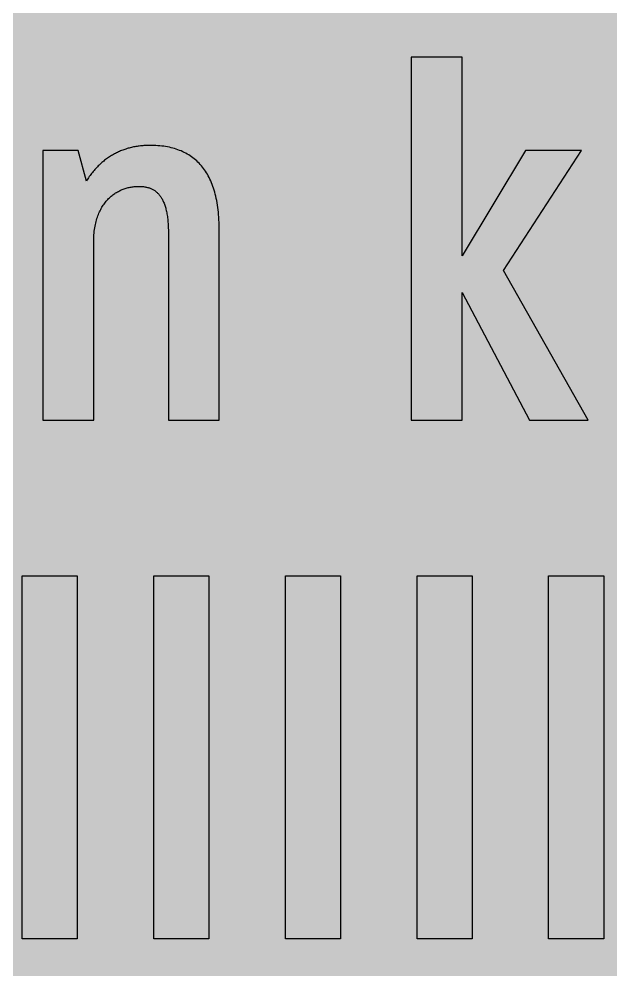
# Model space of a CAD drawing. Header units: millimetres. Extents: x 0 to 212, y 0 to 212.
# Drawn here: x 121.7 to 161.9, y 93.2 to 157.9 of the extents above; entities that cross this region are included whole.
import ezdxf

# ---------------------------------------------------------------- set-up
doc = ezdxf.new("R2010")
doc.units = ezdxf.units.MM

msp = doc.modelspace()

# ---------------------------------------------------------------- hatches: boundary and pattern name
for color, points in [(254, [(14.1633, 0.0536), (13.9878, 0.0533), (13.8125, 0.0559), (13.6373, 0.061), (13.462, 0.0686), (13.2893, 0.0787), (13.114, 0.0914), (12.9413, 0.1041), (12.7686, 0.1219), (12.5959, 0.1397), (12.4231, 0.16), (12.2504, 0.1829), (12.0777, 0.2057), (11.9075, 0.2337), (11.7373, 0.2616), (11.5672, 0.2921), (11.397, 0.3251), (11.2268, 0.3607), (11.0592, 0.3988), (10.8915, 0.4369), (10.7239, 0.4775), (10.5562, 0.5207), (10.3886, 0.5664), (10.2235, 0.6121), (10.0584, 0.6629), (9.8933, 0.7137), (9.7307, 0.7671), (9.5682, 0.8204), (9.4056, 0.8788), (9.2431, 0.9373), (9.083, 0.9982), (8.923, 1.0617), (8.763, 1.1252), (8.6055, 1.1938), (8.4455, 1.2624), (8.2906, 1.331), (8.1331, 1.4046), (7.9781, 1.4783), (7.8232, 1.5545), (7.6708, 1.6332), (7.5184, 1.7145), (7.366, 1.7958), (7.2161, 1.8796), (7.0663, 1.966), (6.919, 2.0523), (6.7716, 2.1438), (6.6243, 2.2352), (6.4795, 2.3266), (6.3348, 2.4232), (6.19, 2.5197), (6.0477, 2.6187), (5.908, 2.7178), (5.7683, 2.8194), (5.6286, 2.9235), (5.4915, 3.0302), (5.3543, 3.1369), (5.2197, 3.2461), (5.0851, 3.3579), (4.953, 3.4722), (4.8209, 3.5865), (4.6914, 3.7033), (4.5644, 3.8202), (4.4348, 3.9395), (4.3104, 4.0615), (4.1859, 4.1859), (4.0615, 4.3104), (3.9395, 4.4348), (3.8202, 4.5618), (3.7033, 4.6914), (3.5865, 4.8209), (3.4722, 4.953), (3.3579, 5.0851), (3.2487, 5.2197), (3.1369, 5.3543), (3.0302, 5.4915), (2.9235, 5.6286), (2.8194, 5.7683), (2.7178, 5.908), (2.6187, 6.0477), (2.5197, 6.19), (2.4232, 6.3348), (2.3266, 6.477), (2.2352, 6.6243), (2.1438, 6.7691), (2.0523, 6.9164), (1.966, 7.0663), (1.8796, 7.2161), (1.7958, 7.366), (1.7145, 7.5184), (1.6332, 7.6708), (1.5545, 7.8232), (1.4783, 7.9781), (1.4046, 8.1331), (1.331, 8.2906), (1.2598, 8.4455), (1.1913, 8.603), (1.1252, 8.763), (1.0592, 8.923), (0.9982, 9.083), (0.9373, 9.2431), (0.8763, 9.4056), (0.8204, 9.5682), (0.7645, 9.7307), (0.7112, 9.8933), (0.6604, 10.0584), (0.6121, 10.2235), (0.5639, 10.3911), (0.5207, 10.5562), (0.4775, 10.7239), (0.4343, 10.8915), (0.3962, 11.0592), (0.3607, 11.2268), (0.3251, 11.397), (0.2921, 11.5672), (0.2616, 11.7373), (0.2311, 11.9075), (0.2057, 12.0802), (0.1803, 12.2504), (0.1575, 12.4231), (0.1372, 12.5959), (0.1194, 12.7686), (0.1041, 12.9413), (0.0889, 13.1166), (0.0787, 13.2893), (0.0686, 13.4645), (0.061, 13.6373), (0.0559, 13.8125), (0.0508, 13.9878), (0.0508, 14.163), (0.0522, 197.6092), (0.0508, 197.7822), (0.0559, 197.9574), (0.061, 198.1327), (0.0686, 198.308), (0.0787, 198.4807), (0.0889, 198.6559), (0.1041, 198.8287), (0.1194, 199.0014), (0.1372, 199.1741), (0.1575, 199.3468), (0.1803, 199.5195), (0.2057, 199.6923), (0.2311, 199.8624), (0.2616, 200.0326), (0.2921, 200.2028), (0.3251, 200.373), (0.3607, 200.5432), (0.3962, 200.7108), (0.4343, 200.8784), (0.4775, 201.0461), (0.5207, 201.2137), (0.5639, 201.3814), (0.6121, 201.5465), (0.6604, 201.7116), (0.7112, 201.8767), (0.7645, 202.0392), (0.8204, 202.2018), (0.8763, 202.3643), (0.9373, 202.5269), (0.9982, 202.6869), (1.0592, 202.8469), (1.1252, 203.007), (1.1913, 203.1644), (1.2598, 203.3245), (1.331, 203.4794), (1.4046, 203.6369), (1.4783, 203.7918), (1.5545, 203.9468), (1.6332, 204.0992), (1.7145, 204.2516), (1.7958, 204.404), (1.8796, 204.5538), (1.966, 204.7037), (2.0523, 204.851), (2.1438, 204.9983), (2.2352, 205.1456), (2.3266, 205.2904), (2.4232, 205.4352), (2.5197, 205.58), (2.6187, 205.7222), (2.7178, 205.8619), (2.8194, 206.0016), (2.9235, 206.1413), (3.0302, 206.2785), (3.1369, 206.4156), (3.2487, 206.5503), (3.3579, 206.6849), (3.4722, 206.817), (3.5865, 206.949), (3.7033, 207.0786), (3.8202, 207.2056), (3.9395, 207.3351), (4.0615, 207.4596), (4.1859, 207.584), (4.3104, 207.7085), (4.4348, 207.8304), (4.5644, 207.9498), (4.6914, 208.0666), (4.8209, 208.1835), (4.953, 208.2978), (5.0851, 208.4121), (5.2197, 208.5213), (5.3543, 208.6331), (5.4915, 208.7397), (5.6286, 208.8464), (5.7683, 208.9506), (5.908, 209.0522), (6.0477, 209.1512), (6.19, 209.2503), (6.3348, 209.3468), (6.4795, 209.4433), (6.6243, 209.5348), (6.7716, 209.6262), (6.919, 209.7176), (7.0663, 209.804), (7.2161, 209.8904), (7.366, 209.9742), (7.5184, 210.0555), (7.6708, 210.1367), (7.8232, 210.2155), (7.9781, 210.2917), (8.1331, 210.3653), (8.2906, 210.439), (8.4455, 210.5101), (8.6055, 210.5787), (8.763, 210.6447), (8.923, 210.7108), (9.083, 210.7717), (9.2431, 210.8327), (9.4056, 210.8937), (9.5682, 210.9495), (9.7307, 211.0054), (9.8933, 211.0588), (10.0584, 211.1096), (10.2235, 211.1578), (10.3886, 211.2061), (10.5562, 211.2493), (10.7239, 211.2924), (10.8915, 211.3356), (11.0592, 211.3737), (11.2268, 211.4093), (11.397, 211.4448), (11.5672, 211.4779), (11.7373, 211.5083), (11.9075, 211.5388), (12.0777, 211.5642), (12.2504, 211.5896), (12.4231, 211.6125), (12.5959, 211.6328), (12.7686, 211.6506), (12.9413, 211.6658), (13.114, 211.6811), (13.2893, 211.6912), (13.462, 211.7014), (13.6373, 211.709), (13.8125, 211.7141), (13.9878, 211.7192), (14.163, 211.7192), (197.6078, 211.7203), (197.7822, 211.7192), (197.9574, 211.7141), (198.1327, 211.709), (198.3054, 211.7014), (198.4807, 211.6912), (198.6534, 211.6811), (198.8287, 211.6658), (199.0014, 211.6506), (199.1741, 211.6328), (199.3468, 211.6125), (199.5195, 211.5896), (199.6897, 211.5642), (199.8624, 211.5388), (200.0326, 211.5083), (200.2028, 211.4779), (200.373, 211.4448), (200.5432, 211.4093), (200.7108, 211.3737), (200.8784, 211.3356), (201.0461, 211.2924), (201.2137, 211.2493), (201.3788, 211.2061), (201.5465, 211.1578), (201.7116, 211.1096), (201.8767, 211.0588), (202.0392, 211.0054), (202.2018, 210.9495), (202.3643, 210.8937), (202.5269, 210.8327), (202.6869, 210.7717), (202.8469, 210.7108), (203.007, 210.6447), (203.167, 210.5787), (203.3245, 210.5101), (203.4794, 210.439), (203.6369, 210.3653), (203.7918, 210.2917), (203.9468, 210.2155), (204.0992, 210.1367), (204.2516, 210.0555), (204.404, 209.9742), (204.5538, 209.8904), (204.7037, 209.804), (204.8535, 209.7176), (205.0009, 209.6262), (205.1456, 209.5348), (205.293, 209.4433), (205.4352, 209.3468), (205.58, 209.2503), (205.7222, 209.1512), (205.8619, 209.0522), (206.0016, 208.9506), (206.1413, 208.8464), (206.2785, 208.7397), (206.4156, 208.6331), (206.5503, 208.5213), (206.6849, 208.4121), (206.817, 208.2978), (206.949, 208.1835), (207.0786, 208.0666), (207.2081, 207.9498), (207.3351, 207.8304), (207.4596, 207.7085), (207.584, 207.584), (207.7085, 207.4596), (207.8304, 207.3351), (207.9498, 207.2056), (208.0666, 207.0786), (208.1835, 206.949), (208.2978, 206.817), (208.4121, 206.6849), (208.5238, 206.5503), (208.6331, 206.4156), (208.7397, 206.2785), (208.8464, 206.1413), (208.9506, 206.0016), (209.0522, 205.8619), (209.1512, 205.7222), (209.2503, 205.58), (209.3468, 205.4352), (209.4433, 205.2904), (209.5348, 205.1456), (209.6262, 204.9983), (209.7176, 204.851), (209.804, 204.7037), (209.8904, 204.5538), (209.9742, 204.404), (210.0555, 204.2516), (210.1367, 204.0992), (210.2155, 203.9468), (210.2917, 203.7918), (210.3653, 203.6369), (210.439, 203.4794), (210.5076, 203.3245), (210.5762, 203.1644), (210.6447, 203.007), (210.7082, 202.8469), (210.7717, 202.6869), (210.8327, 202.5269), (210.8911, 202.3643), (210.9495, 202.2018), (211.0029, 202.0392), (211.0562, 201.8767), (211.107, 201.7116), (211.1578, 201.5465), (211.2035, 201.3814), (211.2493, 201.2137), (211.2924, 201.0461), (211.3331, 200.8784), (211.3712, 200.7108), (211.4093, 200.5432), (211.4448, 200.373), (211.4779, 200.2028), (211.5083, 200.0326), (211.5363, 199.8624), (211.5642, 199.6923), (211.5871, 199.5195), (211.6099, 199.3468), (211.6303, 199.1741), (211.648, 199.0014), (211.6658, 198.8287), (211.6785, 198.6559), (211.6912, 198.4807), (211.7014, 198.308), (211.709, 198.1327), (211.7141, 197.9574), (211.7166, 197.7822), (211.7166, 197.6069), (211.7189, 14.1647), (211.7166, 13.9878), (211.7141, 13.8125), (211.709, 13.6373), (211.7014, 13.4645), (211.6912, 13.2893), (211.6785, 13.1166), (211.6658, 12.9413), (211.648, 12.7686), (211.6303, 12.5959), (211.6099, 12.4231), (211.5871, 12.2504), (211.5642, 12.0802), (211.5363, 11.9075), (211.5083, 11.7373), (211.4779, 11.5672), (211.4448, 11.397), (211.4093, 11.2268), (211.3712, 11.0592), (211.3331, 10.8915), (211.2924, 10.7239), (211.2493, 10.5562), (211.2035, 10.3911), (211.1578, 10.2235), (211.107, 10.0584), (211.0562, 9.8933), (211.0029, 9.7307), (210.9495, 9.5682), (210.8911, 9.4056), (210.8327, 9.2431), (210.7717, 9.083), (210.7082, 8.923), (210.6447, 8.763), (210.5762, 8.603), (210.5076, 8.4455), (210.439, 8.2906), (210.3653, 8.1331), (210.2917, 7.9781), (210.2155, 7.8232), (210.1367, 7.6708), (210.0555, 7.5184), (209.9742, 7.366), (209.8904, 7.2161), (209.804, 7.0663), (209.7176, 6.9164), (209.6262, 6.7691), (209.5348, 6.6243), (209.4433, 6.477), (209.3468, 6.3348), (209.2503, 6.19), (209.1512, 6.0477), (209.0522, 5.908), (208.9506, 5.7683), (208.8464, 5.6286), (208.7397, 5.4915), (208.6331, 5.3543), (208.5238, 5.2197), (208.4121, 5.0851), (208.2978, 4.953), (208.1835, 4.8209), (208.0666, 4.6914), (207.9498, 4.5618), (207.8304, 4.4348), (207.7085, 4.3104), (207.584, 4.1859), (207.4596, 4.0615), (207.3351, 3.9395), (207.2081, 3.8202), (207.0786, 3.7033), (206.949, 3.5865), (206.817, 3.4722), (206.6849, 3.3579), (206.5503, 3.2461), (206.4156, 3.1369), (206.2785, 3.0302), (206.1413, 2.9235), (206.0016, 2.8194), (205.8619, 2.7178), (205.7222, 2.6187), (205.58, 2.5197), (205.4352, 2.4232), (205.293, 2.3266), (205.1456, 2.2352), (205.0009, 2.1438), (204.8535, 2.0523), (204.7037, 1.966), (204.5538, 1.8796), (204.404, 1.7958), (204.2516, 1.7145), (204.0992, 1.6332), (203.9468, 1.5545), (203.7918, 1.4783), (203.6369, 1.4046), (203.4794, 1.331), (203.3245, 1.2624), (203.167, 1.1938), (203.007, 1.1252), (202.8469, 1.0617), (202.6869, 0.9982), (202.5269, 0.9373), (202.3643, 0.8788), (202.2018, 0.8204), (202.0392, 0.7671), (201.8767, 0.7137), (201.7116, 0.6629), (201.5465, 0.6121), (201.3788, 0.5664), (201.2137, 0.5207), (201.0461, 0.4775), (200.8784, 0.4369), (200.7108, 0.3988), (200.5432, 0.3607), (200.373, 0.3251), (200.2028, 0.2921), (200.0326, 0.2616), (199.8624, 0.2337), (199.6897, 0.2057), (199.5195, 0.1829), (199.3468, 0.16), (199.1741, 0.1397), (199.0014, 0.1219), (198.8287, 0.1041), (198.6534, 0.0914), (198.4807, 0.0787), (198.3054, 0.0686), (198.1327, 0.061), (197.9574, 0.0559), (197.7822, 0.0533), (197.6069, 0.0533)]), (59, [(151.8186, 130.5814), (151.8186, 139.2587), (156.4047, 130.5814), (160.3897, 130.5814), (154.6408, 140.776), (159.9325, 148.9244), (156.1222, 148.9244), (151.8186, 141.7641), (151.8186, 155.2744), (148.361, 155.2744), (148.361, 130.5814)]), (59, [(135.3083, 130.5814), (135.3083, 143.492), (135.3058, 143.6776), (135.3033, 143.8605), (135.2956, 144.0409), (135.288, 144.2187), (135.2779, 144.3914), (135.2626, 144.5641), (135.2474, 144.7292), (135.2296, 144.8943), (135.2093, 145.0543), (135.1864, 145.2118), (135.161, 145.3667), (135.1331, 145.5191), (135.1026, 145.6665), (135.0721, 145.8112), (135.0366, 145.9535), (135.001, 146.0906), (134.9604, 146.2278), (134.9197, 146.3599), (134.874, 146.4894), (134.8283, 146.6139), (134.78, 146.7383), (134.7292, 146.8577), (134.6759, 146.9746), (134.62, 147.0889), (134.5616, 147.2006), (134.5032, 147.3073), (134.4397, 147.4114), (134.3762, 147.5156), (134.3076, 147.6121), (134.239, 147.7086), (134.1679, 147.8026), (134.0942, 147.8915), (134.018, 147.9779), (133.9393, 148.0617), (133.8605, 148.143), (133.7767, 148.2217), (133.6929, 148.2979), (133.604, 148.369), (133.5151, 148.4401), (133.4237, 148.5062), (133.3297, 148.5697), (133.2357, 148.6306), (133.1366, 148.6891), (133.035, 148.7449), (132.9334, 148.7957), (132.8293, 148.8465), (132.7226, 148.8948), (132.6134, 148.938), (132.5016, 148.9786), (132.3873, 149.0167), (132.273, 149.0548), (132.1562, 149.0878), (132.0343, 149.1183), (131.9149, 149.1437), (131.7904, 149.1691), (131.6634, 149.192), (131.5364, 149.2123), (131.4044, 149.2301), (131.2723, 149.2428), (131.1377, 149.2555), (131.0005, 149.2631), (130.8633, 149.2707), (130.7211, 149.2758), (130.5789, 149.2758), (130.5001, 149.2758), (130.4214, 149.2733), (130.3426, 149.2707), (130.2639, 149.2682), (130.1852, 149.2631), (130.1064, 149.2555), (130.0277, 149.2479), (129.9489, 149.2402), (129.8727, 149.2326), (129.794, 149.2199), (129.7178, 149.2098), (129.6416, 149.1971), (129.5654, 149.1818), (129.4892, 149.1666), (129.413, 149.1513), (129.3368, 149.1336), (129.2606, 149.1158), (129.1869, 149.0955), (129.1107, 149.0751), (129.0371, 149.0523), (128.9634, 149.0294), (128.8898, 149.004), (128.8161, 148.9786), (128.7424, 148.9532), (128.6713, 148.9253), (128.6002, 148.8948), (128.5265, 148.8643), (128.4554, 148.8338), (128.3868, 148.8008), (128.3157, 148.7653), (128.2446, 148.7297), (128.176, 148.6941), (128.1074, 148.656), (128.0389, 148.6179), (127.9728, 148.5773), (127.9042, 148.5367), (127.8382, 148.4935), (127.7722, 148.4478), (127.7061, 148.402), (127.6401, 148.3563), (127.5766, 148.3081), (127.5131, 148.2598), (127.4496, 148.209), (127.3861, 148.1582), (127.3251, 148.1049), (127.2616, 148.049), (127.2007, 147.9931), (127.1422, 147.9372), (127.0813, 147.8788), (127.0229, 147.8178), (126.9644, 147.7569), (126.9086, 147.6959), (126.8501, 147.6324), (126.7943, 147.5664), (126.7384, 147.5003), (126.685, 147.4318), (126.6317, 147.3632), (126.5784, 147.2946), (126.525, 147.2209), (126.4742, 147.1498), (126.4234, 147.0736), (126.3726, 146.9974), (126.3244, 146.9212), (126.2761, 146.8425), (125.7131, 148.9244), (123.3138, 148.9244), (123.3138, 130.5814), (126.7714, 130.5814), (126.7714, 142.6803), (126.7714, 142.8115), (126.7739, 142.941), (126.7816, 143.068), (126.7892, 143.1925), (126.7993, 143.3144), (126.812, 143.4338), (126.8273, 143.5506), (126.8451, 143.6624), (126.8654, 143.7742), (126.8857, 143.8834), (126.9111, 143.9875), (126.9365, 144.0917), (126.9619, 144.1933), (126.9924, 144.2923), (127.0229, 144.3863), (127.0559, 144.4803), (127.0914, 144.5717), (127.127, 144.6606), (127.1651, 144.7444), (127.2057, 144.8283), (127.2464, 144.9095), (127.2896, 144.9908), (127.3327, 145.067), (127.3785, 145.1407), (127.4242, 145.2118), (127.4724, 145.2829), (127.5232, 145.3515), (127.574, 145.415), (127.6248, 145.4785), (127.6782, 145.5395), (127.7341, 145.5979), (127.7874, 145.6563), (127.8433, 145.7096), (127.9017, 145.763), (127.9601, 145.8138), (128.0185, 145.862), (128.0795, 145.9103), (128.1405, 145.9535), (128.2014, 145.9967), (128.2624, 146.0373), (128.3259, 146.0754), (128.3894, 146.1135), (128.4529, 146.1491), (128.5164, 146.1821), (128.5824, 146.2126), (128.6459, 146.243), (128.712, 146.271), (128.778, 146.2964), (128.844, 146.3192), (128.9101, 146.3421), (128.9787, 146.3624), (129.0447, 146.3827), (129.1107, 146.4005), (129.1793, 146.4158), (129.2454, 146.431), (129.3114, 146.4437), (129.3774, 146.4539), (129.446, 146.464), (129.5121, 146.4716), (129.5781, 146.4767), (129.6441, 146.4818), (129.7102, 146.4869), (129.7737, 146.4894), (129.8397, 146.4894), (129.8956, 146.4894), (129.9489, 146.4869), (130.0048, 146.4843), (130.0582, 146.4818), (130.1115, 146.4767), (130.1648, 146.4691), (130.2182, 146.4615), (130.269, 146.4539), (130.3198, 146.4437), (130.3706, 146.4335), (130.4214, 146.4208), (130.4696, 146.4081), (130.5179, 146.3929), (130.5662, 146.3777), (130.6119, 146.3599), (130.6576, 146.3396), (130.7033, 146.3192), (130.749, 146.2989), (130.7922, 146.2761), (130.8354, 146.2507), (130.8786, 146.2253), (130.9218, 146.1973), (130.9624, 146.1668), (131.003, 146.1364), (131.0411, 146.1033), (131.0792, 146.0703), (131.1173, 146.0322), (131.1554, 145.9967), (131.191, 145.956), (131.2266, 145.9154), (131.2596, 145.8722), (131.2926, 145.829), (131.3256, 145.7808), (131.3586, 145.7325), (131.3891, 145.6842), (131.4196, 145.6309), (131.4475, 145.5776), (131.4755, 145.5217), (131.5034, 145.4633), (131.5288, 145.4048), (131.5542, 145.3413), (131.5796, 145.2778), (131.6025, 145.2118), (131.6253, 145.1458), (131.6457, 145.0746), (131.666, 145.0035), (131.6863, 144.9299), (131.7041, 144.8511), (131.7219, 144.7724), (131.7371, 144.6936), (131.7523, 144.6098), (131.7676, 144.5235), (131.7803, 144.4371), (131.7904, 144.3457), (131.8031, 144.2542), (131.8133, 144.1602), (131.8209, 144.0637), (131.8285, 143.9621), (131.8336, 143.8605), (131.8412, 143.7564), (131.8438, 143.6497), (131.8463, 143.5405), (131.8489, 143.4287), (131.8489, 143.3144), (131.8507, 130.5814)]), (59, [(121.9094, 119.9981), (125.6563, 119.9981), (125.6563, 95.3036), (121.9094, 95.3036)]), (59, [(130.8587, 119.9981), (134.6041, 119.9981), (134.6041, 95.3036), (130.8587, 95.3036)]), (59, [(139.8062, 119.9981), (143.553, 119.9981), (143.553, 95.3036), (139.8062, 95.3036)]), (59, [(148.7551, 119.9981), (152.5005, 119.9981), (152.5005, 95.3036), (148.7551, 95.3036)]), (59, [(157.7026, 119.9981), (161.4495, 119.9981), (161.4495, 95.3036), (157.7026, 95.3036)])]:
    msp.add_hatch(color=color).paths.add_polyline_path(points)
h = msp.add_hatch(color=59)
h.paths.add_polyline_path([(138.2709, 148.9244), (138.2709, 146.1036), (140.3876, 146.1036), (140.3876, 130.5814), (143.8451, 130.5814), (143.8451, 148.9244)])
h.paths.add_polyline_path([(141.2695, 151.9932), (145.8556, 156.6855), (141.2353, 156.6855), (138.4473, 151.9932)], flags=16)

# ---------------------------------------------------------------- linework, layer by layer
at = {"color": 59}
for points in [[(151.8186, 130.5814), (151.8186, 139.2587), (156.4047, 130.5814), (160.3897, 130.5814), (154.6408, 140.776), (159.9325, 148.9244), (156.1222, 148.9244), (151.8186, 141.7641), (151.8186, 155.2744), (148.361, 155.2744), (148.361, 130.5814), (151.8186, 130.5814)], [(135.3083, 130.5814), (135.3083, 143.492), (135.3058, 143.6776), (135.3033, 143.8605), (135.2956, 144.0409), (135.288, 144.2187), (135.2779, 144.3914), (135.2626, 144.5641), (135.2474, 144.7292), (135.2296, 144.8943), (135.2093, 145.0543), (135.1864, 145.2118), (135.161, 145.3667), (135.1331, 145.5191), (135.1026, 145.6665), (135.0721, 145.8112), (135.0366, 145.9535), (135.001, 146.0906), (134.9604, 146.2278), (134.9197, 146.3599), (134.874, 146.4894), (134.8283, 146.6139), (134.78, 146.7383), (134.7292, 146.8577), (134.6759, 146.9746), (134.62, 147.0889), (134.5616, 147.2006), (134.5032, 147.3073), (134.4397, 147.4114), (134.3762, 147.5156), (134.3076, 147.6121), (134.239, 147.7086), (134.1679, 147.8026), (134.0942, 147.8915), (134.018, 147.9779), (133.9393, 148.0617), (133.8605, 148.143), (133.7767, 148.2217), (133.6929, 148.2979), (133.604, 148.369), (133.5151, 148.4401), (133.4237, 148.5062), (133.3297, 148.5697), (133.2357, 148.6306), (133.1366, 148.6891), (133.035, 148.7449), (132.9334, 148.7957), (132.8293, 148.8465), (132.7226, 148.8948), (132.6134, 148.938), (132.5016, 148.9786), (132.3873, 149.0167), (132.273, 149.0548), (132.1562, 149.0878), (132.0343, 149.1183), (131.9149, 149.1437), (131.7904, 149.1691), (131.6634, 149.192), (131.5364, 149.2123), (131.4044, 149.2301), (131.2723, 149.2428), (131.1377, 149.2555), (131.0005, 149.2631), (130.8633, 149.2707), (130.7211, 149.2758), (130.5789, 149.2758), (130.5001, 149.2758), (130.4214, 149.2733), (130.3426, 149.2707), (130.2639, 149.2682), (130.1852, 149.2631), (130.1064, 149.2555), (130.0277, 149.2479), (129.9489, 149.2402), (129.8727, 149.2326), (129.794, 149.2199), (129.7178, 149.2098), (129.6416, 149.1971), (129.5654, 149.1818), (129.4892, 149.1666), (129.413, 149.1513), (129.3368, 149.1336), (129.2606, 149.1158), (129.1869, 149.0955), (129.1107, 149.0751), (129.0371, 149.0523), (128.9634, 149.0294), (128.8898, 149.004), (128.8161, 148.9786), (128.7424, 148.9532), (128.6713, 148.9253), (128.6002, 148.8948), (128.5265, 148.8643), (128.4554, 148.8338), (128.3868, 148.8008), (128.3157, 148.7653), (128.2446, 148.7297), (128.176, 148.6941), (128.1074, 148.656), (128.0389, 148.6179), (127.9728, 148.5773), (127.9042, 148.5367), (127.8382, 148.4935), (127.7722, 148.4478), (127.7061, 148.402), (127.6401, 148.3563), (127.5766, 148.3081), (127.5131, 148.2598), (127.4496, 148.209), (127.3861, 148.1582), (127.3251, 148.1049), (127.2616, 148.049), (127.2007, 147.9931), (127.1422, 147.9372), (127.0813, 147.8788), (127.0229, 147.8178), (126.9644, 147.7569), (126.9086, 147.6959), (126.8501, 147.6324), (126.7943, 147.5664), (126.7384, 147.5003), (126.685, 147.4318), (126.6317, 147.3632), (126.5784, 147.2946), (126.525, 147.2209), (126.4742, 147.1498), (126.4234, 147.0736), (126.3726, 146.9974), (126.3244, 146.9212), (126.2761, 146.8425), (125.7131, 148.9244), (123.3138, 148.9244), (123.3138, 130.5814), (126.7714, 130.5814), (126.7714, 142.6803), (126.7714, 142.8115), (126.7739, 142.941), (126.7816, 143.068), (126.7892, 143.1925), (126.7993, 143.3144), (126.812, 143.4338), (126.8273, 143.5506), (126.8451, 143.6624), (126.8654, 143.7742), (126.8857, 143.8834), (126.9111, 143.9875), (126.9365, 144.0917), (126.9619, 144.1933), (126.9924, 144.2923), (127.0229, 144.3863), (127.0559, 144.4803), (127.0914, 144.5717), (127.127, 144.6606), (127.1651, 144.7444), (127.2057, 144.8283), (127.2464, 144.9095), (127.2896, 144.9908), (127.3327, 145.067), (127.3785, 145.1407), (127.4242, 145.2118), (127.4724, 145.2829), (127.5232, 145.3515), (127.574, 145.415), (127.6248, 145.4785), (127.6782, 145.5395), (127.7341, 145.5979), (127.7874, 145.6563), (127.8433, 145.7096), (127.9017, 145.763), (127.9601, 145.8138), (128.0185, 145.862), (128.0795, 145.9103), (128.1405, 145.9535), (128.2014, 145.9967), (128.2624, 146.0373), (128.3259, 146.0754), (128.3894, 146.1135), (128.4529, 146.1491), (128.5164, 146.1821), (128.5824, 146.2126), (128.6459, 146.243), (128.712, 146.271), (128.778, 146.2964), (128.844, 146.3192), (128.9101, 146.3421), (128.9787, 146.3624), (129.0447, 146.3827), (129.1107, 146.4005), (129.1793, 146.4158), (129.2454, 146.431), (129.3114, 146.4437), (129.3774, 146.4539), (129.446, 146.464), (129.5121, 146.4716), (129.5781, 146.4767), (129.6441, 146.4818), (129.7102, 146.4869), (129.7737, 146.4894), (129.8397, 146.4894), (129.8956, 146.4894), (129.9489, 146.4869), (130.0048, 146.4843), (130.0582, 146.4818), (130.1115, 146.4767), (130.1648, 146.4691), (130.2182, 146.4615), (130.269, 146.4539), (130.3198, 146.4437), (130.3706, 146.4335), (130.4214, 146.4208), (130.4696, 146.4081), (130.5179, 146.3929), (130.5662, 146.3777), (130.6119, 146.3599), (130.6576, 146.3396), (130.7033, 146.3192), (130.749, 146.2989), (130.7922, 146.2761), (130.8354, 146.2507), (130.8786, 146.2253), (130.9218, 146.1973), (130.9624, 146.1668), (131.003, 146.1364), (131.0411, 146.1033), (131.0792, 146.0703), (131.1173, 146.0322), (131.1554, 145.9967), (131.191, 145.956), (131.2266, 145.9154), (131.2596, 145.8722), (131.2926, 145.829), (131.3256, 145.7808), (131.3586, 145.7325), (131.3891, 145.6842), (131.4196, 145.6309), (131.4475, 145.5776), (131.4755, 145.5217), (131.5034, 145.4633), (131.5288, 145.4048), (131.5542, 145.3413), (131.5796, 145.2778), (131.6025, 145.2118), (131.6253, 145.1458), (131.6457, 145.0746), (131.666, 145.0035), (131.6863, 144.9299), (131.7041, 144.8511), (131.7219, 144.7724), (131.7371, 144.6936), (131.7523, 144.6098), (131.7676, 144.5235), (131.7803, 144.4371), (131.7904, 144.3457), (131.8031, 144.2542), (131.8133, 144.1602), (131.8209, 144.0637), (131.8285, 143.9621), (131.8336, 143.8605), (131.8412, 143.7564), (131.8438, 143.6497), (131.8463, 143.5405), (131.8489, 143.4287), (131.8489, 143.3144), (131.8507, 130.5814), (135.3083, 130.5814)], [(121.9094, 119.9981), (125.6563, 119.9981), (125.6563, 95.3036), (121.9094, 95.3036), (121.9094, 119.9981)], [(130.8587, 119.9981), (134.6041, 119.9981), (134.6041, 95.3036), (130.8587, 95.3036), (130.8587, 119.9981)], [(139.8062, 119.9981), (143.553, 119.9981), (143.553, 95.3036), (139.8062, 95.3036), (139.8062, 119.9981)], [(148.7551, 119.9981), (152.5005, 119.9981), (152.5005, 95.3036), (148.7551, 95.3036), (148.7551, 119.9981)], [(157.7026, 119.9981), (161.4495, 119.9981), (161.4495, 95.3036), (157.7026, 95.3036), (157.7026, 119.9981)]]:
    msp.add_lwpolyline(points, dxfattribs=at)

doc.saveas('drawing.dxf')
